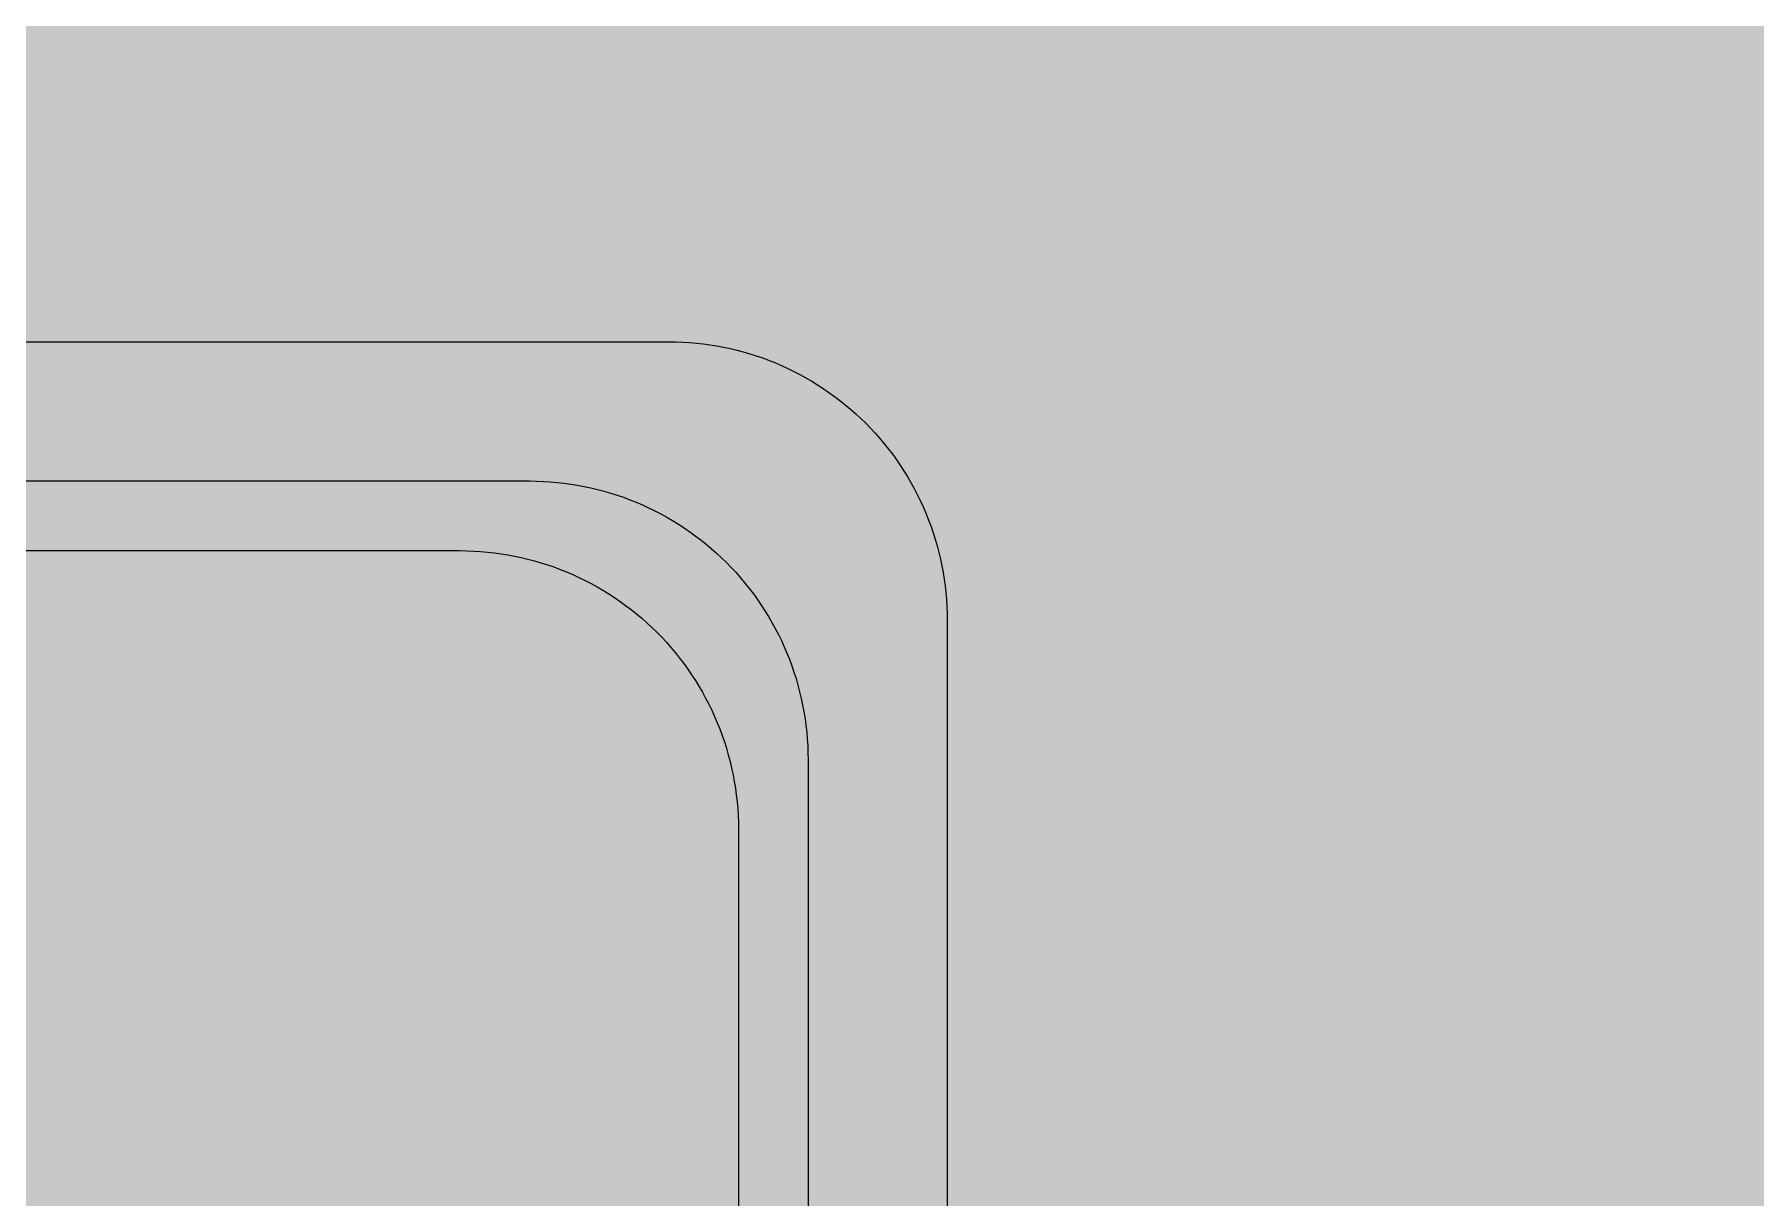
# Model space of a CAD drawing. Extents: x -23 to 289, y -67 to 135.
# Drawn here: x 154.844 to 156.08, y 106.936 to 107.77 of the extents above; entities that cross this region are included whole.
import ezdxf

# ---------------------------------------------------------------- set-up
doc = ezdxf.new("R2010")
doc.units = 0
doc.header["$MEASUREMENT"] = 0
for name, color, linetype in [('ASSEMBLY_OUTLINES_TOP', 102, 'CONTINUOUS'), ('GENERATED_SILKSCREEN_TOP', 140, 'CONTINUOUS'), ('PART_PADS_SMD_BTM', 230, 'CONTINUOUS'), ('PLACEMENT_OUTLINES_TOP', 130, 'CONTINUOUS'), ('PLANE_SHAPES_LAYER_TOP', 150, 'CONTINUOUS'), ('SILKSCREEN_OUTLINES_TOP', 150, 'CONTINUOUS'), ('SOLDERMASK_PADS_BTM', 12, 'CONTINUOUS'), ('SOLDERPASTE_PADS_BTM', 12, 'CONTINUOUS'), ('TRACES_LAYER_TOP', 150, 'CONTINUOUS')]:
    doc.layers.add(name, color=color, linetype=linetype)

msp = doc.modelspace()

# ---------------------------------------------------------------- linework, layer by layer
at = {"layer": 'ASSEMBLY_OUTLINES_TOP', "const_width": 0.2}
msp.add_lwpolyline([(155, 116.5, -1), (191, 116.5, -1)], format="xyb", close=True, dxfattribs=at)
at = {"layer": 'ASSEMBLY_OUTLINES_TOP'}
msp.add_circle((173, 116.5), 18, dxfattribs=at)
at = {"layer": 'GENERATED_SILKSCREEN_TOP', "const_width": 0.15}
msp.add_lwpolyline([(191, 116.5, -0.1885765), (186.22486, 104.28922, 0.0000088), (186.22486, 104.28923, 12.661113), (181.78676, 100.79036, 0.0000086), (181.78677, 100.79036, -3.6818381), (191, 116.5)], format="xyb", dxfattribs=at)
at = {"layer": 'PART_PADS_SMD_BTM'}
msp.add_lwpolyline([(153.6, 107.25, -0.4142136), (153.8, 107.45), (155.2, 107.45, -0.4142136), (155.4, 107.25), (155.4, 106.05, -0.4142136), (155.2, 105.85), (153.8, 105.85, -0.4142136), (153.6, 106.05)], format="xyb", close=True, dxfattribs=at)
at = {"layer": 'PLACEMENT_OUTLINES_TOP'}
msp.add_circle((173, 116.5), 18, dxfattribs=at)
at = {"layer": 'PLANE_SHAPES_LAYER_TOP'}
msp.add_solid([(153, 101), (163.25, 101), (153, 111.5), (163.25, 111.5)], dxfattribs=at)
at = {"layer": 'SILKSCREEN_OUTLINES_TOP'}
msp.add_circle((173, 116.5), 18, dxfattribs=at)
msp.add_circle((173, 116.5), 18, dxfattribs=at)
at = {"layer": 'SOLDERMASK_PADS_BTM'}
msp.add_lwpolyline([(153.5, 107.35, -0.4142136), (153.7, 107.55), (155.3, 107.55, -0.4142136), (155.5, 107.35), (155.5, 105.95, -0.4142136), (155.3, 105.75), (153.7, 105.75, -0.4142136), (153.5, 105.95)], format="xyb", close=True, dxfattribs=at)
at = {"layer": 'SOLDERPASTE_PADS_BTM'}
msp.add_lwpolyline([(153.65, 107.2, -0.4142136), (153.85, 107.4), (155.15, 107.4, -0.4142136), (155.35, 107.2), (155.35, 106.1, -0.4142136), (155.15, 105.9), (153.85, 105.9, -0.4142136), (153.65, 106.1)], format="xyb", close=True, dxfattribs=at)
at = {"layer": 'TRACES_LAYER_TOP', "const_width": 0.25}
for points in [[(172.6, 103.1), (170.18457, 103.1), (169.75957, 103.525), (159.41443, 103.525), (155.41443, 107.525), (151.70974, 107.525), (150.95974, 106.775), (146.911, 106.775), (146.461, 107.225), (137.00974, 107.225), (132.25713, 102.47238), (132.25713, 97.77324), (125.9, 91.41612), (125.9, 87.9)], [(177.6, 101.1), (177.6, 103.04354), (176.61854, 104.025), (174.43306, 104.025), (172.88306, 102.475), (170.24388, 102.475), (169.59388, 103.125), (159.24875, 103.125), (155.24875, 107.125), (151.87543, 107.125), (151.12543, 106.375), (146.74531, 106.375), (146.29531, 106.825), (137.17543, 106.825), (132.65713, 102.3067), (132.65713, 97.60756), (129.375, 94.32543), (129.375, 87.77543), (133.1, 84.05043), (133.1, 83.1)]]:
    msp.add_lwpolyline(points, dxfattribs=at)

doc.saveas('drawing.dxf')
